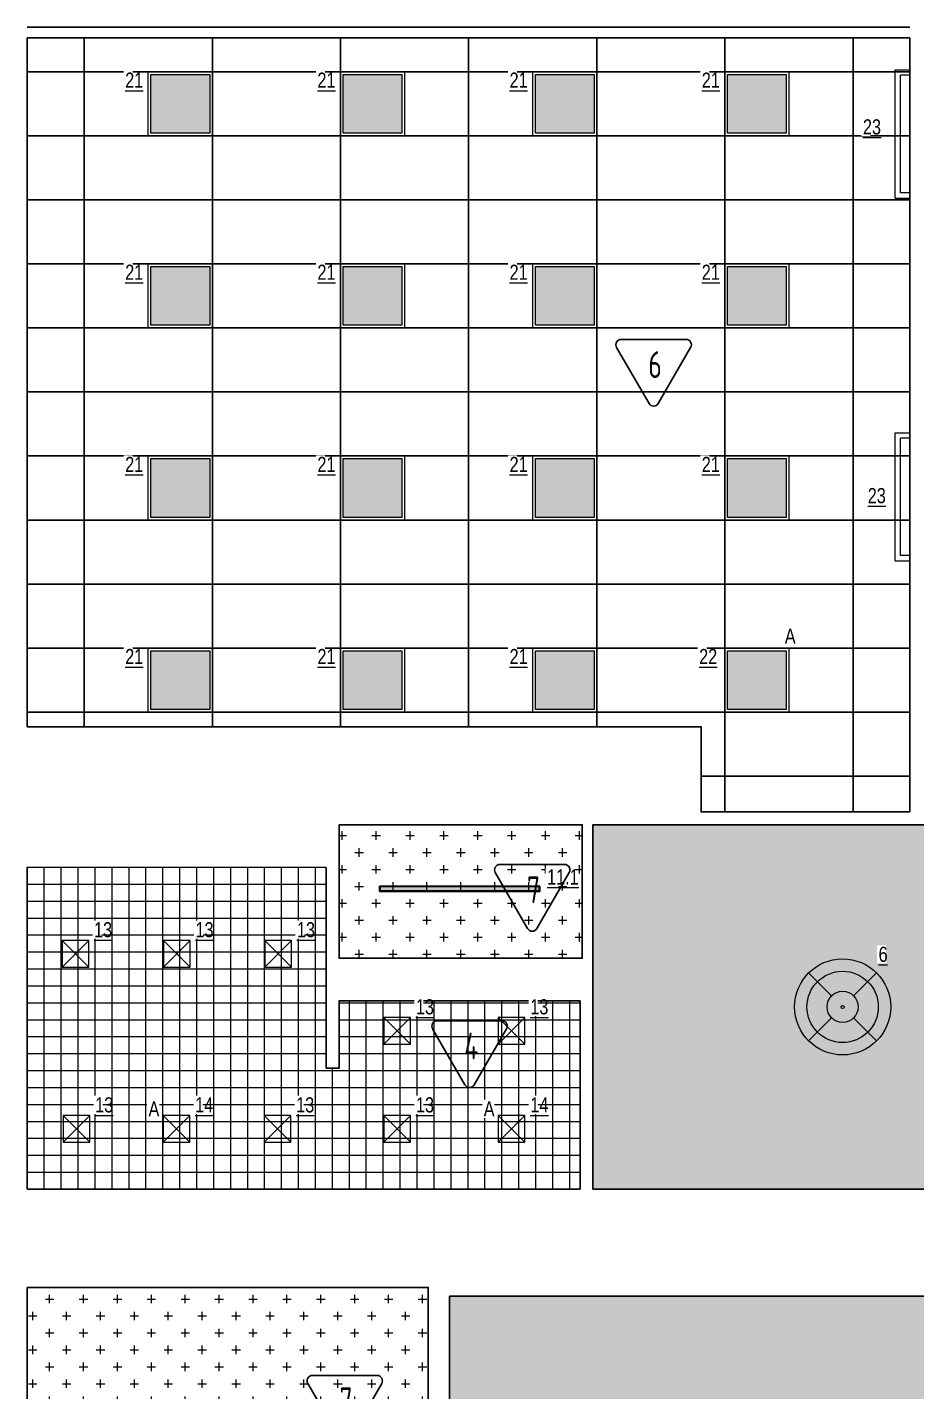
# Model space of a CAD drawing. Header units: millimetres. Extents: x -547274 to 397870, y -45599 to 141350.
# Drawn here: x -59701 to -51371, y 73268 to 86051 of the extents above; entities that cross this region are included whole.
import ezdxf

# ---------------------------------------------------------------- set-up
doc = ezdxf.new("R2010")
doc.units = ezdxf.units.MM
for name, color, linetype, lineweight in [('_ЭОМ_ОБЩ_Освещение_текст тип светильника', 172, 'Continuous', 50), ('_ЭОМ_светильник А', 1, 'Continuous', 35), ('_ЭОМ_светильник Р', 4, 'Continuous', 35), ('АР_Потолки_Штриховка', 252, 'Continuous', 0)]:
    doc.layers.add(name, color=color, linetype=linetype, lineweight=lineweight)
doc.layers.add('X-ref Light', color=250, linetype='Continuous')
doc.layers.add('Штриховка в сечении', color=7, linetype='Continuous')
doc.layers.add('АР_Потолок_Грильято_белый_50х50', color=7, linetype='Continuous', lineweight=5, true_color=0x8e00bd)
doc.layers.add('АР_Потолок_Покраска', color=7, linetype='Continuous', lineweight=5, true_color=0x007399)
doc.layers.get('X-ref Light').off()
doc.styles.add('ISOCPEUR', font='isocpeur.ttf', dxfattribs={"height": 799.9999999999999})
doc.styles.add('ГОСТ', font='cad.shx', dxfattribs={"width": 0.8})
pattern_1 = [(0, (0, 0), (158.75, 158.75), [79.375, -238.125]), (90, (39.6875, -39.6875), (-158.75, 158.75), [79.375, -238.125])]

# ---------------------------------------------------------------- blocks, each defined once
blk = doc.blocks.new('A$C4757d704')
at = {"true_color": 0xf8f6b0, "transparency": 33554687}
h = blk.add_hatch(color=51, dxfattribs=at)
h.dxf.hatch_style = 1
h.paths.add_polyline_path([(213.8624240825741, 686.4852035840837), (131.8888672508434, 768.4587604158228, 0.198841386224367), (0.1738138333512325, 450.347627666637, 0.1989833504630757), (132.0626810841545, 132.06268108414), (213.8624240825695, 213.8624240825578, -0.1989123673796465), (115.9790415045762, 450.1738138333185, -0.1989123673796514)])
edge = h.paths.add_edge_path()
edge.add_arc((450.1738138333512, 450.1738138333185), 334.194772328775, 135.0000000000014, 180)
edge.add_arc((450.1738138333512, 450.1738138333185), 334.194772328775, 180, 224.9999999999975)
edge.add_line((213.8624240825695, 213.8624240825578), (346.9345847065837, 346.9345847065766))
edge.add_ellipse((450.1738138333512, 450.1738138333185), major_axis=(-146.0023180000051, 0), ratio=0.9999999999999303, start_angle=315.0000000000051, end_angle=404.9999999999949, ccw=False)
edge.add_line((346.9345847065838, 553.4130429600605), (213.8624240825741, 686.4852035840837))
edge = h.paths.add_edge_path()
edge.add_line((213.8624240825741, 686.4852035840837), (346.9345847065837, 553.4130429600605))
edge.add_ellipse((450.1738138333512, 450.1738138333185), major_axis=(-146.0023180000051, 0), ratio=0.9999999999999303, start_angle=225.000000000002, end_angle=315.0000000000051, ccw=False)
edge.add_line((553.4130429601197, 553.4130429600615), (686.4852035841284, 686.4852035840837))
edge.add_arc((450.1738138333512, 450.1738138333185), 334.1947723287751, 44.99999999999855, 135.0000000000014)
h.paths.add_polyline_path([(131.8888672508434, 768.4587604158228), (213.8624240825741, 686.4852035840837, -0.4142135623731099), (686.4852035841284, 686.4852035840837), (768.4587604158592, 768.4587604158228, 0.4143735626423198)])
h.paths.add_polyline_path([(768.4587604158592, 768.4587604158228), (686.4852035841284, 686.4852035840837, -0.1989123673796514), (784.3685861621262, 450.1738138333185, -0.1989123673796514), (686.4852035841284, 213.8624240825533), (768.2849465825407, 132.0626810841327, 0.1989833504630816), (900.1738138333512, 450.347627666637, 0.198841386224367)])
edge = h.paths.add_edge_path()
edge.add_line((686.4852035841284, 686.4852035840837), (553.4130429601175, 553.4130429600593))
edge.add_ellipse((450.1738138333512, 450.1738138333185), major_axis=(-146.0023180000051, 0), ratio=0.9999999999999303, start_angle=495.000000000005, end_angle=585.000000000002, ccw=False)
edge.add_line((553.4130429601188, 346.9345847065764), (686.4852035841284, 213.8624240825533))
edge.add_arc((450.1738138333512, 450.1738138333185), 334.194772328775, 315.0000000000014, 360)
edge.add_arc((450.1738138333513, 450.1738138333185), 334.194772328775, 0, 44.99999999999856)
edge = h.paths.add_edge_path()
edge.add_ellipse((450.1738138333512, 450.1738138333185), major_axis=(-146.0023180000051, 0), ratio=0.9999999999999303, start_angle=404.9999999999949, end_angle=495.000000000005, ccw=False)
edge.add_line((346.9345847065837, 346.9345847065765), (213.8624240825695, 213.8624240825578))
edge.add_arc((450.1738138333512, 450.1738138333185), 334.194772328775, 224.9999999999975, 315.0000000000014)
edge.add_line((686.4852035841284, 213.8624240825533), (553.4130429601188, 346.9345847065764))
h.paths.add_polyline_path([(768.2849465825407, 132.0626810841327), (686.4852035841284, 213.8624240825533, -0.4142135623731155), (213.8624240825695, 213.8624240825578), (132.0626810841545, 132.06268108414, 0.4140535802038305)])
edge = h.paths.add_edge_path()
edge.add_ellipse((450.1738138333512, 450.1738138333185), major_axis=(-146.0023180000051, 0), ratio=0.9999999999999303, start_angle=495.000000000005, end_angle=585.0000000000019)
edge.add_ellipse((450.1738138333512, 450.1738138333185), major_axis=(-146.0023180000051, 0), ratio=0.9999999999999303, start_angle=225.000000000002, end_angle=315.0000000000051)
edge.add_ellipse((450.1738138333512, 450.1738138333185), major_axis=(-146.0023180000051, 0), ratio=0.9999999999999303, start_angle=315.0000000000051, end_angle=404.9999999999948)
edge.add_ellipse((450.1738138333512, 450.1738138333185), major_axis=(-146.0023180000051, 0), ratio=0.9999999999999303, start_angle=404.9999999999948, end_angle=495.000000000005)
edge = h.paths.add_edge_path(flags=0)
edge.add_ellipse((450.1738138333512, 450.1738138333185), major_axis=(-14.60023180000948, 0), ratio=0.999999999998702, start_angle=0, end_angle=360)
edge = h.paths.add_edge_path(flags=16)
edge.add_ellipse((450.1738138333512, 450.1738138333185), major_axis=(-14.60023180000948, 0), ratio=0.999999999998702, start_angle=0, end_angle=360)
at = {"layer": 'АР_Потолки_Штриховка', "color": 18, "ltscale": 100, "true_color": 0x000000}
for points in [[(131.8528573591811, 768.4947703074849), (346.9345847065761, 553.4130429600682)], [(768.4947703075213, 768.4947703074849), (553.4130429601264, 553.4130429600682)], [(346.9345847065761, 346.9345847065688), (131.8528573591811, 131.8528573591666)], [(553.4130429601264, 346.9345847065688), (768.4947703075213, 131.852857359152)]]:
    blk.add_lwpolyline(points, dxfattribs=at)
for centre, radius in [((450.1738138333512, 450.347627666637), 450), ((450.1738138333512, 450.1738138333185), 334.194772328775)]:
    blk.add_circle(centre, radius, dxfattribs=at)
for major_axis, ratio, start_param, end_param in [((-146.0023180000051, 0), 0.9999999999999303, 3.926990816987276, 10.21017612416686), ((-146.0023180000051, 0), 0.9999999999999303, 3.926990816987276, 10.21017612416686), ((-14.60023180000948, 0), 0.999999999998702, 3.926990816987891, 10.21017612416748)]:
    blk.add_ellipse((450.1738138333512, 450.1738138333185), major_axis=major_axis, ratio=ratio, start_param=start_param, end_param=end_param, dxfattribs=at)
blk = doc.blocks.new('Кососвет')
at = {"color": 0, "linetype": 'ByBlock', "lineweight": -2, "ltscale": 40}
for points in [[(-600, 26.38208023784682), (600, 26.38208023784682), (600, -111.2262301087801)], [(-600, 26.38208023784682), (-600, -111.2262301087801)], [(-600, -111.2262301087801), (-550, -111.2262301087801)], [(-550, -23.61791976216773), (550, -23.61791976216773)], [(-550, -111.2262301087801), (-550, -23.61791976216773)], [(600, -111.2262301087801), (550, -111.2262301087801), (550, -23.61791976216773)]]:
    blk.add_lwpolyline(points, dxfattribs=at)
blk = doc.blocks.new('RVE-SLIM-PRIME-595')
at = {"layer": 'Штриховка в сечении', "lineweight": 9, "ltscale": 1000, "true_color": 0xf8f6b0, "transparency": 33554636}
h = blk.add_hatch(color=51, dxfattribs=at)
h.dxf.hatch_style = 1
h.paths.add_polyline_path([(274.9999999999999, 275), (-275, 275), (-275, -274.9999999999999), (275, -274.9999999999999)])
at = {"color": 0, "linetype": 'ByBlock', "lineweight": -2, "ltscale": 40}
for points in [[(300, -300), (-300, -300), (-300, 300), (300, 300)], [(275, -275), (-275, -275), (-275, 275), (275, 275)]]:
    blk.add_lwpolyline(points, close=True, dxfattribs=at)
blk = doc.blocks.new('RVE-PLS5070-1500-P')
at = {"color": 0, "linetype": 'ByBlock', "lineweight": -2, "ltscale": 40}
for points in [[(750, -25), (-750, -25), (-750, 25), (750, 25)], [(745, -20), (-745, -20), (-745, 20), (745, 20)]]:
    blk.add_lwpolyline(points, close=True, dxfattribs=at)
blk = doc.blocks.new('светильник школа коридор')
at = {"color": 0, "linetype": 'ByBlock', "lineweight": -2}
for points in [[(-318.3209564741701, 318.3209564741665), (-103.2392291267752, 103.2392291267497)], [(318.3209564741701, 318.3209564741665), (103.2392291267752, 103.2392291267497)], [(-103.2392291267752, -103.2392291267497), (-318.3209564741701, -318.3209564741519)], [(103.2392291267752, -103.2392291267497), (318.3209564741701, -318.3209564741665)]]:
    blk.add_lwpolyline(points, dxfattribs=at)
blk.add_circle((0, 0), 334.194772328775, dxfattribs=at)
for major_axis, ratio, start_param, end_param in [((-450.1738138333509, 0), 0.999999999999928, 3.926990816987278, 10.21017612416686), ((-146.0023180000051, 0), 0.9999999999999303, 3.926990816987276, 10.21017612416686), ((-146.0023180000051, 0), 0.9999999999999303, 3.926990816987276, 10.21017612416686), ((-14.60023180000948, 0), 0.999999999998702, 3.926990816987891, 10.21017612416748)]:
    blk.add_ellipse((0, 0), major_axis=major_axis, ratio=ratio, start_param=start_param, end_param=end_param, dxfattribs=at)
blk = doc.blocks.new('40 НА 40 ГРИЛЬЯТО ДЛЯ 50')
at = {"color": 0, "linetype": 'ByBlock', "lineweight": -2, "ltscale": 100}
for points in [[(124.9999999999854, -125), (-125, -125), (-125, 125), (124.9999999999854, 125), (124.9999999999854, -125)], [(124.9999999999854, 125), (-125, -125)], [(-125, 125), (124.9999999999854, -125)]]:
    blk.add_lwpolyline(points, dxfattribs=at)

msp = doc.modelspace()

# ---------------------------------------------------------------- hatches: boundary and pattern name
at = {"layer": 'АР_Потолки_Штриховка', "ltscale": 100, "true_color": 0xf8f6b0}
h = msp.add_hatch(color=51, dxfattribs=at)
h.dxf.hatch_style = 1
h.paths.add_polyline_path([(-58542.39889248238, 85059.57546643369), (-57992.39889248238, 85059.57546643369), (-57992.39889248238, 85609.57546643369), (-58542.39889248238, 85609.57546643369)])
h = msp.add_hatch(color=51, dxfattribs=at)
h.dxf.hatch_style = 1
h.paths.add_polyline_path([(-56742.40125985142, 85059.57755003536), (-56192.40125985142, 85059.57755003536), (-56192.40125985142, 85609.57755003536), (-56742.40125985142, 85609.57755003536)])
h = msp.add_hatch(color=51, dxfattribs=at)
h.dxf.hatch_style = 1
h.paths.add_polyline_path([(-54942.39889248482, 85059.57963364253), (-54392.39889248482, 85059.57963364253), (-54392.39889248482, 85609.57963364253), (-54942.39889248482, 85609.57963364253)])
h = msp.add_hatch(color=51, dxfattribs=at)
h.dxf.hatch_style = 1
h.paths.add_polyline_path([(-53142.40125985387, 85059.5817172442), (-52592.40125985387, 85059.5817172442), (-52592.40125985387, 85609.5817172442), (-53142.40125985387, 85609.5817172442)])
h = msp.add_hatch(color=51, dxfattribs=at)
h.dxf.hatch_style = 1
h.paths.add_polyline_path([(-58542.39680889352, 83259.58891701761), (-57992.39680889352, 83259.58891701761), (-57992.39680889352, 83809.58891701761), (-58542.39680889352, 83809.58891701761)])
h = msp.add_hatch(color=51, dxfattribs=at)
h.dxf.hatch_style = 1
h.paths.add_polyline_path([(-56742.39917626257, 83259.59100061929), (-56192.39917626257, 83259.59100061929), (-56192.39917626257, 83809.59100061929), (-56742.39917626257, 83809.59100061929)])
h = msp.add_hatch(color=51, dxfattribs=at)
h.dxf.hatch_style = 1
h.paths.add_polyline_path([(-54942.39680889597, 83259.59308422645), (-54392.39680889597, 83259.59308422645), (-54392.39680889597, 83809.59308422645), (-54942.39680889597, 83809.59308422645)])
h = msp.add_hatch(color=51, dxfattribs=at)
h.dxf.hatch_style = 1
h.paths.add_polyline_path([(-53142.39917626501, 83259.59516782813), (-52592.39917626501, 83259.59516782813), (-52592.39917626501, 83809.59516782813), (-53142.39917626501, 83809.59516782813)])
h = msp.add_hatch(color=51, dxfattribs=at)
h.dxf.hatch_style = 1
h.paths.add_polyline_path([(-58542.37189268337, 81459.58891715386), (-57992.37189268337, 81459.58891715386), (-57992.37189268337, 82009.58891715386), (-58542.37189268337, 82009.58891715386)])
h = msp.add_hatch(color=51, dxfattribs=at)
h.dxf.hatch_style = 1
h.paths.add_polyline_path([(-56742.37426005241, 81459.59100075554), (-56192.37426005241, 81459.59100075554), (-56192.37426005241, 82009.59100075554), (-56742.37426005241, 82009.59100075554)])
h = msp.add_hatch(color=51, dxfattribs=at)
h.dxf.hatch_style = 1
h.paths.add_polyline_path([(-54942.37189268581, 81459.5930843627), (-54392.37189268581, 81459.5930843627), (-54392.37189268581, 82009.5930843627), (-54942.37189268581, 82009.5930843627)])
h = msp.add_hatch(color=51, dxfattribs=at)
h.dxf.hatch_style = 1
h.paths.add_polyline_path([(-53142.37426005486, 81459.59516796438), (-52592.37426005486, 81459.59516796438), (-52592.37426005486, 82009.59516796438), (-53142.37426005486, 82009.59516796438)])
h = msp.add_hatch(color=51, dxfattribs=at)
h.dxf.hatch_style = 1
h.paths.add_polyline_path([(-58542.3926416847, 79659.58891694764), (-57992.3926416847, 79659.58891694764), (-57992.3926416847, 80209.58891694764), (-58542.3926416847, 80209.58891694764)])
h = msp.add_hatch(color=51, dxfattribs=at)
h.dxf.hatch_style = 1
h.paths.add_polyline_path([(-56742.39500905374, 79659.59100054932), (-56192.39500905374, 79659.59100054932), (-56192.39500905374, 80209.59100054932), (-56742.39500905374, 80209.59100054932)])
h = msp.add_hatch(color=51, dxfattribs=at)
h.dxf.hatch_style = 1
h.paths.add_polyline_path([(-54942.39264168714, 79659.59308415648), (-54392.39264168714, 79659.59308415648), (-54392.39264168714, 80209.59308415648), (-54942.39264168714, 80209.59308415648)])
h = msp.add_hatch(color=51, dxfattribs=at)
h.dxf.hatch_style = 1
h.paths.add_polyline_path([(-53142.39500905618, 79659.59516775816), (-52592.39500905618, 79659.59516775816), (-52592.39500905618, 80209.59516775816), (-53142.39500905618, 80209.59516775816)])
h = msp.add_hatch(color=51, dxfattribs=at)
h.dxf.hatch_style = 1
h.paths.add_polyline_path([(-54906.84565938811, 78000.29286647774), (-56396.84565938811, 78000.29286647774), (-56396.84565938811, 77960.29286647774), (-54906.84565938811, 77960.29286647774)])
at = {"layer": 'АР_Потолок_Грильято_белый_50х50', "transparency": 33554559}
h = msp.add_hatch(dxfattribs=at)
h.set_pattern_fill('ANSI37', color=256, scale=50, angle=45)
h.set_pattern_definition([(90, (-59700.69748754395, 75165.68245835253), (-158.75, 0), []), (180, (-59700.69748754395, 75165.68245835253), (0, -158.75), [])])
h.paths.add_polyline_path([(-56900.37238776227, 78179.5908391447), (-59700.69748754398, 78181.47859973091), (-59700.69748754418, 75165.68245835253), (-54523.22009283837, 75165.68245835253), (-54523.22320546818, 76928.45651166937), (-56780.37550039208, 76928.45655150247), (-56780.37825848395, 76298.19947960094), (-56900.37825848395, 76298.19947960094)])
at = {"layer": 'АР_Потолок_Покраска'}
h = msp.add_hatch(dxfattribs=at)
h.set_pattern_fill('CROSS', color=256, scale=25)
h.set_pattern_definition([(0, (-315712.2076710417, 64349.87301355062), (158.75, 158.75), [79.375, -238.125]), (90, (-315672.5201710417, 64310.18551355062), (-158.75, 158.75), [79.375, -238.125])])
h.paths.add_polyline_path([(-56780.37238528184, 78578.44087577173), (-54503.28801971072, 78580.32861536863), (-54503.3329645592, 77328.7115911885), (-56780.37259852429, 77328.7115911885)])
h = msp.add_hatch(dxfattribs=at)
h.set_pattern_fill('CROSS', color=256, scale=25)
h.set_pattern_definition(pattern_1)
h.paths.add_polyline_path([(-30798.10795201373, 78580.33665931817), (-30798.42277638719, 75165.69050230285), (-54402.97219870111, 75165.69050230221), (-54403.28702307458, 78580.33665931835)])
h = msp.add_hatch(dxfattribs=at)
h.set_pattern_fill('CROSS', color=256, scale=25)
h.set_pattern_definition(pattern_1)
h.paths.add_polyline_path([(-55745.6974875669, 74164.4733778488), (-50960.69748754417, 74164.4733778488), (-50960.69748754418, 74865.69050230224), (-34180.69748754415, 74865.69050230224), (-34178.97265100238, 74164.53289676926), (-29328.97265100244, 74164.5328967972), (-29330.69748754418, 71195.69050241038), (-55745.69748752139, 71195.6905021941)])
h = msp.add_hatch(dxfattribs=at)
h.set_pattern_fill('CROSS', color=256, scale=25)
h.set_pattern_definition(pattern_1)
h.paths.add_polyline_path([(-59700.69748754398, 74244.47337788783), (-55945.69748754398, 74244.47337788783), (-55945.69748754409, 71195.69323684095), (-59700.69748754386, 71195.693236841)])

# ---------------------------------------------------------------- linework, layer by layer
for points in [[(-59700.66472045058, 86050.76178307927), (-51435.69636254836, 86050.68245836004)], [(-59167.40224389874, 85950.68245835586), (-59167.39477508434, 79498.4663683365)], [(-57967.40224389795, 85950.68245835586), (-57967.39477508354, 79498.46636833652)], [(-56767.40224389716, 85950.68245835586), (-56767.39477508274, 79498.46636833654)], [(-55567.40224389637, 85950.68245835586), (-55567.39477508196, 79498.46636833655)], [(-54367.40224389557, 85950.68245835586), (-54367.39477508116, 79498.46636833657)], [(-53167.40224389478, 85950.68245835586), (-53167.39385118974, 78700.328711165)], [(-51967.40224389399, 85950.68245835586), (-51967.39385118894, 78700.32871117747)], [(-59700.66720885261, 85634.54421855738), (-51435.69748754406, 85634.60620560047)], [(-59700.67326465185, 85034.54421849508), (-51435.69748754406, 85034.60620558361)], [(-59700.67932045108, 84434.5442184328), (-51435.69748754406, 84434.60620556674)], [(-59700.68537625032, 83834.54421837052), (-51435.69748754406, 83834.60620554986)], [(-59700.69143204956, 83234.54421830823), (-51435.69748754406, 83234.606205533)], [(-59700.69748784879, 82634.54421824592), (-51435.69748754406, 82634.60620551613)], [(-59700.70354364803, 82034.54421818364), (-51435.69748754405, 82034.60620549925)], [(-59700.70959944726, 81434.54421812136), (-51435.69748754406, 81434.60620548239)], [(-59700.71565524649, 80834.54421805908), (-51435.69748754406, 80834.60620546552)], [(-59700.72171104573, 80234.54421799678), (-51435.69748754406, 80234.60620544865)], [(-59700.72776684497, 79634.54421792473), (-51435.69748754406, 79634.60620562822)], [(-53391.15689812883, 79034.59153967135), (-51435.69748754406, 79034.60620561136)]]:
    msp.add_lwpolyline(points)
for points in [[(-59700.66326109486, 85950.68245835586), (-51435.69748754406, 85950.68245835586), (-51435.69748754406, 78700.32861537179), (-53391.15689812883, 78700.32861535171), (-53391.15689812883, 79498.46636833658), (-59700.73171399321, 79498.46636833649)], [(-56780.37238528184, 78578.44087577173), (-54503.28801971072, 78580.32861536863), (-54503.3329645592, 77328.7115911885), (-56780.37259852429, 77328.7115911885)], [(-30798.10795201373, 78580.33665931817), (-30798.42277638719, 75165.69050230285), (-54402.97219870111, 75165.69050230221), (-54403.28702307458, 78580.33665931835)], [(-56900.37238776227, 78179.5908391447), (-59700.69748754398, 78181.47859973091), (-59700.69748754418, 75165.68245835253), (-54523.22009283837, 75165.68245835253), (-54523.22320546818, 76928.45651166937), (-56780.37550039208, 76928.45655150247), (-56780.37825848395, 76298.19947960094), (-56900.37825848395, 76298.19947960094)], [(-55745.6974875669, 74164.4733778488), (-50960.69748754417, 74164.4733778488), (-50960.69748754418, 74865.69050230224), (-34180.69748754415, 74865.69050230224), (-34178.97265100238, 74164.53289676926), (-29328.97265100244, 74164.5328967972), (-29330.69748754418, 71195.69050241038), (-55745.69748752139, 71195.6905021941)], [(-59700.69748754398, 74244.47337788783), (-55945.69748754398, 74244.47337788783), (-55945.69748754409, 71195.69323684095), (-59700.69748754386, 71195.693236841)]]:
    msp.add_lwpolyline(points, close=True)
for points in [[(-54137.86383708239, 83127.11362177544), (-53531.64589635305, 83127.1136217752, -0.5773494962845065), (-53488.34464723615, 83052.11385907957), (-53791.45353175268, 82527.1138708714, -0.5773541042744643), (-53878.05635976417, 82527.1138708714), (-54181.16502172789, 83052.11347360807, -0.5773491286020777), (-54137.86383708239, 83127.11362177544, -1.710881644036777e-06)], [(-55274.35232335917, 78207.42586149587), (-54668.13438262983, 78207.42586149563, -0.5773494962845065), (-54624.83313351293, 78132.4260988), (-54927.94201802945, 77607.42611059181, -0.5773541042744643), (-55014.54484604095, 77607.42611059181), (-55317.65350800467, 78132.4257133285, -0.5773491286020777), (-55274.35232335917, 78207.42586149587, -1.710881644036777e-06)], [(-55861.71299163709, 76743.84077217252), (-55255.49505090775, 76743.84077217229, -0.5773494962845065), (-55212.19380179085, 76668.84100947666), (-55515.30268630738, 76143.84102126848, -0.5773541042744643), (-55601.90551431887, 76143.84102126848), (-55905.0141762826, 76668.84062400516, -0.5773491286020777), (-55861.71299163709, 76743.84077217252, -1.710881644036777e-06)], [(-57030.47336556186, 73420.17287328052), (-56424.25542483252, 73420.17287328029, -0.5773494962845065), (-56380.95417571563, 73345.17311058466), (-56684.06306023215, 72820.17312237647, -0.5773541042744643), (-56770.66588824365, 72820.17312237647), (-57073.77455020737, 73345.17272511315, -0.5773491286020777), (-57030.47336556186, 73420.17287328052, -1.710881644036777e-06)]]:
    msp.add_lwpolyline(points, format="xyb")
at = {"layer": 'АР_Потолки_Штриховка', "color": 18, "ltscale": 100, "true_color": 0x000000}
for points in [[(-57967.39889248238, 85034.57546643369), (-58567.39889248238, 85034.57546643369), (-58567.39889248238, 85634.57546643369), (-57967.39889248238, 85634.57546643369)], [(-57992.39889248238, 85059.57546643369), (-58542.39889248238, 85059.57546643369), (-58542.39889248238, 85609.57546643369), (-57992.39889248238, 85609.57546643369)], [(-56167.40125985142, 85034.57755003536), (-56767.40125985142, 85034.57755003536), (-56767.40125985142, 85634.57755003536), (-56167.40125985142, 85634.57755003536)], [(-56192.40125985142, 85059.57755003536), (-56742.40125985142, 85059.57755003536), (-56742.40125985142, 85609.57755003536), (-56192.40125985142, 85609.57755003536)], [(-54367.39889248482, 85034.57963364253), (-54967.39889248482, 85034.57963364253), (-54967.39889248482, 85634.57963364253), (-54367.39889248482, 85634.57963364253)], [(-54392.39889248482, 85059.57963364253), (-54942.39889248482, 85059.57963364253), (-54942.39889248482, 85609.57963364253), (-54392.39889248482, 85609.57963364253)], [(-52567.40125985387, 85034.5817172442), (-53167.40125985387, 85034.5817172442), (-53167.40125985387, 85634.5817172442), (-52567.40125985387, 85634.5817172442)], [(-52592.40125985387, 85059.5817172442), (-53142.40125985387, 85059.5817172442), (-53142.40125985387, 85609.5817172442), (-52592.40125985387, 85609.5817172442)], [(-57967.39680889352, 83234.58891701761), (-58567.39680889352, 83234.58891701761), (-58567.39680889352, 83834.58891701761), (-57967.39680889352, 83834.58891701761)], [(-57992.39680889352, 83259.58891701761), (-58542.39680889352, 83259.58891701761), (-58542.39680889352, 83809.58891701761), (-57992.39680889352, 83809.58891701761)], [(-56167.39917626257, 83234.59100061929), (-56767.39917626257, 83234.59100061929), (-56767.39917626257, 83834.59100061929), (-56167.39917626257, 83834.59100061929)], [(-56192.39917626257, 83259.59100061929), (-56742.39917626257, 83259.59100061929), (-56742.39917626257, 83809.59100061929), (-56192.39917626257, 83809.59100061929)], [(-54367.39680889597, 83234.59308422645), (-54967.39680889597, 83234.59308422645), (-54967.39680889597, 83834.59308422645), (-54367.39680889597, 83834.59308422645)], [(-54392.39680889597, 83259.59308422645), (-54942.39680889597, 83259.59308422645), (-54942.39680889597, 83809.59308422645), (-54392.39680889597, 83809.59308422645)], [(-52567.39917626501, 83234.59516782813), (-53167.39917626501, 83234.59516782813), (-53167.39917626501, 83834.59516782813), (-52567.39917626501, 83834.59516782813)], [(-52592.39917626501, 83259.59516782813), (-53142.39917626501, 83259.59516782813), (-53142.39917626501, 83809.59516782813), (-52592.39917626501, 83809.59516782813)], [(-57967.37189268337, 81434.58891715386), (-58567.37189268337, 81434.58891715386), (-58567.37189268337, 82034.58891715386), (-57967.37189268337, 82034.58891715386)], [(-57992.37189268337, 81459.58891715386), (-58542.37189268337, 81459.58891715386), (-58542.37189268337, 82009.58891715386), (-57992.37189268337, 82009.58891715386)], [(-56167.37426005241, 81434.59100075554), (-56767.37426005241, 81434.59100075554), (-56767.37426005241, 82034.59100075554), (-56167.37426005241, 82034.59100075554)], [(-56192.37426005241, 81459.59100075554), (-56742.37426005241, 81459.59100075554), (-56742.37426005241, 82009.59100075554), (-56192.37426005241, 82009.59100075554)], [(-54367.37189268581, 81434.5930843627), (-54967.37189268581, 81434.5930843627), (-54967.37189268581, 82034.5930843627), (-54367.37189268581, 82034.5930843627)], [(-54392.37189268581, 81459.5930843627), (-54942.37189268581, 81459.5930843627), (-54942.37189268581, 82009.5930843627), (-54392.37189268581, 82009.5930843627)], [(-52567.37426005486, 81434.59516796438), (-53167.37426005486, 81434.59516796438), (-53167.37426005486, 82034.59516796438), (-52567.37426005486, 82034.59516796438)], [(-52592.37426005486, 81459.59516796438), (-53142.37426005486, 81459.59516796438), (-53142.37426005486, 82009.59516796438), (-52592.37426005486, 82009.59516796438)], [(-57967.3926416847, 79634.58891694764), (-58567.3926416847, 79634.58891694764), (-58567.3926416847, 80234.58891694764), (-57967.3926416847, 80234.58891694764)], [(-57992.3926416847, 79659.58891694764), (-58542.3926416847, 79659.58891694764), (-58542.3926416847, 80209.58891694764), (-57992.3926416847, 80209.58891694764)], [(-56167.39500905374, 79634.59100054932), (-56767.39500905374, 79634.59100054932), (-56767.39500905374, 80234.59100054932), (-56167.39500905374, 80234.59100054932)], [(-56192.39500905374, 79659.59100054932), (-56742.39500905374, 79659.59100054932), (-56742.39500905374, 80209.59100054932), (-56192.39500905374, 80209.59100054932)], [(-54367.39264168714, 79634.59308415648), (-54967.39264168714, 79634.59308415648), (-54967.39264168714, 80234.59308415648), (-54367.39264168714, 80234.59308415648)], [(-54392.39264168714, 79659.59308415648), (-54942.39264168714, 79659.59308415648), (-54942.39264168714, 80209.59308415648), (-54392.39264168714, 80209.59308415648)], [(-52567.39500905618, 79634.59516775816), (-53167.39500905618, 79634.59516775816), (-53167.39500905618, 80234.59516775816), (-52567.39500905618, 80234.59516775816)], [(-52592.39500905618, 79659.59516775816), (-53142.39500905618, 79659.59516775816), (-53142.39500905618, 80209.59516775816), (-52592.39500905618, 80209.59516775816)], [(-54901.84565938811, 78005.29286647774), (-56401.84565938811, 78005.29286647774), (-56401.84565938811, 77955.29286647774), (-54901.84565938811, 77955.29286647774)], [(-54906.84565938811, 78000.29286647774), (-56396.84565938811, 78000.29286647774), (-56396.84565938811, 77960.29286647774), (-54906.84565938811, 77960.29286647774)]]:
    msp.add_lwpolyline(points, close=True, dxfattribs=at)
at = {"layer": 'АР_Потолки_Штриховка', "color": 18, "lineweight": 18, "ltscale": 100, "true_color": 0x000000}
for points in [[(-57967.39889248235, 85034.57546643369), (-58567.39889248235, 85034.57546643369), (-58567.39889248235, 85634.57546643369), (-57967.39889248235, 85634.57546643369)], [(-57992.39889248235, 85059.57546643369), (-58542.39889248235, 85059.57546643369), (-58542.39889248235, 85609.57546643369), (-57992.39889248235, 85609.57546643369)], [(-56167.40125985148, 85034.5775500354), (-56767.40125985148, 85034.5775500354), (-56767.40125985148, 85634.5775500354), (-56167.40125985148, 85634.5775500354)], [(-56192.40125985148, 85059.5775500354), (-56742.40125985148, 85059.5775500354), (-56742.40125985148, 85609.5775500354), (-56192.40125985148, 85609.5775500354)], [(-54367.39889248491, 85034.57963364254), (-54967.39889248491, 85034.57963364254), (-54967.39889248491, 85634.57963364254), (-54367.39889248491, 85634.57963364254)], [(-54392.39889248491, 85059.57963364254), (-54942.39889248491, 85059.57963364254), (-54942.39889248491, 85609.57963364254), (-54392.39889248491, 85609.57963364254)], [(-52567.40125985404, 85034.58171724426), (-53167.40125985404, 85034.58171724426), (-53167.40125985404, 85634.58171724426), (-52567.40125985404, 85634.58171724426)], [(-52592.40125985404, 85059.58171724426), (-53142.40125985404, 85059.58171724426), (-53142.40125985404, 85609.58171724426), (-52592.40125985404, 85609.58171724426)], [(-57967.39680889349, 83234.58891701765), (-58567.39680889349, 83234.58891701765), (-58567.39680889349, 83834.58891701765), (-57967.39680889349, 83834.58891701765)], [(-57992.39680889349, 83259.58891701765), (-58542.39680889349, 83259.58891701765), (-58542.39680889349, 83809.58891701765), (-57992.39680889349, 83809.58891701765)], [(-56167.39917626262, 83234.59100061932), (-56767.39917626262, 83234.59100061932), (-56767.39917626262, 83834.59100061932), (-56167.39917626262, 83834.59100061932)], [(-56192.39917626262, 83259.59100061932), (-56742.39917626262, 83259.59100061932), (-56742.39917626262, 83809.59100061932), (-56192.39917626262, 83809.59100061932)], [(-54367.39680889605, 83234.59308422651), (-54967.39680889605, 83234.59308422651), (-54967.39680889605, 83834.59308422651), (-54367.39680889605, 83834.59308422651)], [(-54392.39680889605, 83259.59308422651), (-54942.39680889605, 83259.59308422651), (-54942.39680889605, 83809.59308422651), (-54392.39680889605, 83809.59308422651)], [(-52567.39917626519, 83234.59516782817), (-53167.39917626519, 83234.59516782817), (-53167.39917626519, 83834.59516782817), (-52567.39917626519, 83834.59516782817)], [(-52592.39917626519, 83259.59516782817), (-53142.39917626519, 83259.59516782817), (-53142.39917626519, 83809.59516782817), (-52592.39917626519, 83809.59516782817)], [(-57967.37189268351, 81434.58891715392), (-58567.37189268351, 81434.58891715392), (-58567.37189268351, 82034.58891715392), (-57967.37189268351, 82034.58891715392)], [(-57992.37189268351, 81459.58891715392), (-58542.37189268351, 81459.58891715392), (-58542.37189268351, 82009.58891715392), (-57992.37189268351, 82009.58891715392)], [(-56167.37426005241, 81434.59100075558), (-56767.37426005241, 81434.59100075558), (-56767.37426005241, 82034.59100075558), (-56167.37426005241, 82034.59100075558)], [(-56192.37426005241, 81459.59100075558), (-56742.37426005241, 81459.59100075558), (-56742.37426005241, 82009.59100075558), (-56192.37426005241, 82009.59100075558)], [(-54367.37189268584, 81434.59308436271), (-54967.37189268584, 81434.59308436271), (-54967.37189268584, 82034.59308436271), (-54367.37189268584, 82034.59308436271)], [(-54392.37189268584, 81459.59308436271), (-54942.37189268584, 81459.59308436271), (-54942.37189268584, 82009.59308436271), (-54392.37189268584, 82009.59308436271)], [(-52567.37426005497, 81434.59516796438), (-53167.37426005497, 81434.59516796438), (-53167.37426005497, 82034.59516796438), (-52567.37426005497, 82034.59516796438)], [(-52592.37426005497, 81459.59516796438), (-53142.37426005497, 81459.59516796438), (-53142.37426005497, 82009.59516796438), (-52592.37426005497, 82009.59516796438)], [(-57967.39264168481, 79634.58891694769), (-58567.39264168481, 79634.58891694769), (-58567.39264168481, 80234.58891694769), (-57967.39264168481, 80234.58891694769)], [(-57992.39264168481, 79659.58891694769), (-58542.39264168481, 79659.58891694769), (-58542.39264168481, 80209.58891694769), (-57992.39264168481, 80209.58891694769)], [(-56167.39500905394, 79634.59100054935), (-56767.39500905394, 79634.59100054935), (-56767.39500905394, 80234.59100054935), (-56167.39500905394, 80234.59100054935)], [(-56192.39500905394, 79659.59100054935), (-56742.39500905394, 79659.59100054935), (-56742.39500905394, 80209.59100054935), (-56192.39500905394, 80209.59100054935)], [(-54367.39264168714, 79634.59308415654), (-54967.39264168714, 79634.59308415654), (-54967.39264168714, 80234.59308415654), (-54367.39264168714, 80234.59308415654)], [(-54392.39264168714, 79659.59308415654), (-54942.39264168714, 79659.59308415654), (-54942.39264168714, 80209.59308415654), (-54392.39264168714, 80209.59308415654)], [(-52567.39500905627, 79634.5951677582), (-53167.39500905627, 79634.5951677582), (-53167.39500905627, 80234.5951677582), (-52567.39500905627, 80234.5951677582)], [(-52592.39500905627, 79659.5951677582), (-53142.39500905627, 79659.5951677582), (-53142.39500905627, 80209.5951677582), (-52592.39500905627, 80209.5951677582)], [(-54901.8456593883, 78005.29286647777), (-56401.8456593883, 78005.29286647777), (-56401.8456593883, 77955.29286647777), (-54901.8456593883, 77955.29286647777)], [(-54906.8456593883, 78000.29286647777), (-56396.8456593883, 78000.29286647777), (-56396.8456593883, 77960.29286647777), (-54906.8456593883, 77960.29286647777)]]:
    msp.add_lwpolyline(points, close=True, dxfattribs=at)

# ---------------------------------------------------------------- block references
at = {"layer": '_ЭОМ_светильник А', "color": 18, "lineweight": 18, "ltscale": 100, "true_color": 0x000000}
msp.add_blockref('RVE-SLIM-PRIME-595', (-52867.39500905627, 79934.5951677582), dxfattribs=at)
at = {"layer": '_ЭОМ_светильник А', "color": 18, "lineweight": 18, "ltscale": 100, "true_color": 0x000000, "xscale": -1}
for p in [(-58304.37834179286, 75730.68245835253), (-55165.14428992874, 75730.68245835253)]:
    msp.add_blockref('40 НА 40 ГРИЛЬЯТО ДЛЯ 50', p, dxfattribs=at)
at = {"layer": '_ЭОМ_светильник Р', "color": 18, "lineweight": 18, "ltscale": 100, "true_color": 0x000000, "rotation": 89.99999999999999}
for p in [(-51546.92371765299, 85050.68245835256), (-51546.92371765299, 81650.68245835253)]:
    msp.add_blockref('Кососвет', p, dxfattribs=at)
at = {"layer": '_ЭОМ_светильник Р', "color": 18, "lineweight": 18, "ltscale": 100, "true_color": 0x000000}
for name, p in [('RVE-SLIM-PRIME-595', (-58267.39889248235, 85334.56096581681)), ('RVE-SLIM-PRIME-595', (-56467.40125985137, 85334.56304941853)), ('RVE-SLIM-PRIME-595', (-54667.39889248479, 85334.56513302567)), ('RVE-SLIM-PRIME-595', (-52867.40125985381, 85334.56721662739)), ('RVE-SLIM-PRIME-595', (-58267.39680889349, 83534.57441640078)), ('RVE-SLIM-PRIME-595', (-56467.39917626251, 83534.57650000244)), ('RVE-SLIM-PRIME-595', (-54667.39680889594, 83534.57858360963)), ('RVE-SLIM-PRIME-595', (-52867.39917626495, 83534.5806672113)), ('RVE-SLIM-PRIME-595', (-58267.37189268328, 81734.57441653704)), ('RVE-SLIM-PRIME-595', (-56467.37426005241, 81734.5765001387)), ('RVE-SLIM-PRIME-595', (-52867.37426005486, 81734.5806673475)), ('RVE-SLIM-PRIME-595', (-58267.3926416847, 79934.57441633081)), ('RVE-SLIM-PRIME-595', (-56467.39500905371, 79934.57649993247)), ('RVE-SLIM-PRIME-595', (-54667.39264168714, 79934.57858353967)), ('светильник школа коридор', (-52064.69748758026, 76873.0095588326))]:
    msp.add_blockref(name, p, dxfattribs=at)
at = {"layer": '_ЭОМ_светильник Р', "color": 18, "lineweight": 18, "ltscale": 100, "true_color": 0x000000, "xscale": -1}
for p in [(-59250.69764273248, 77371.64193725717), (-58300.69764273272, 77371.64193725717), (-57350.3784136724, 77371.64193725729), (-56235.83681354743, 76649.69875164912), (-55165.14428992874, 76649.69875164912), (-59241.03110975285, 75730.68245835253), (-57358.03338734411, 75730.68245835253), (-56235.83681354743, 75730.68245835253)]:
    msp.add_blockref('40 НА 40 ГРИЛЬЯТО ДЛЯ 50', p, dxfattribs=at)
at = {"layer": 'X-ref Light', "linetype": 'ByBlock', "ltscale": 40}
msp.add_blockref('A$C4757d704', (-52514.87130141343, 76422.83574499922), dxfattribs=at)
at = {"layer": 'X-ref Light', "color": 18, "linetype": 'ByBlock', "lineweight": 18, "ltscale": 40, "true_color": 0x000000}
msp.add_blockref('A$C4757d704', (-52514.87130141359, 76422.83574499926), dxfattribs=at)

# ---------------------------------------------------------------- texts
at = {"char_height": 250, "width": 294.3337657886732, "attachment_point": 1, "style": 'ISOCPEUR'}
for s, insert in [('{\\W0.7;6}', (-53884.17159895475, 83015.03158625629)), ('{\\W0.7;7}', (-55020.66008523153, 78095.34382597673)), ('{\\W0.7;4}', (-55608.02075350945, 76631.75873665337)), ('{\\W0.7;7}', (-56776.78112743422, 73308.09083776138))]:
    msp.add_mtext(s, dxfattribs=dict(at, insert=insert))

# ---------------------------------------------------------------- next in the draw order: texts
at = {"layer": '_ЭОМ_ОБЩ_Освещение_текст тип светильника', "color": 18, "lineweight": 18, "ltscale": 40, "true_color": 0x000000, "char_height": 142.1875, "width": 55.871829552576, "attachment_point": 1, "style": 'ГОСТ', "bg_fill": 3, "box_fill_scale": 1.1, "bg_fill_color": 256, "bg_fill_transparency": 0}
for s, insert in [('{\\L21}', (-58783.78140458303, 85626.98230060676)), ('{\\L21}', (-56983.78377195205, 85626.98438420848)), ('{\\L21}', (-55183.78140458548, 85626.98646781562)), ('{\\L21}', (-53383.78377195449, 85626.98855141734)), ('{\\L23}', (-51874.50038890164, 85188.8882290941)), ('{\\L21}', (-58783.77932099417, 83826.99575119073)), ('{\\L21}', (-56983.78168836319, 83826.99783479239)), ('{\\L21}', (-55183.77932099662, 83826.99991839958)), ('{\\L21}', (-53383.78168836563, 83827.00200200125)), ('{\\L21}', (-58783.75440478396, 82026.99575132699)), ('{\\L21}', (-56983.75677215309, 82026.99783492865)), ('{\\L21}', (-55183.75440478652, 82026.99991853579)), ('{\\L21}', (-53383.75677215554, 82027.00200213745)), ('{\\L23}', (-51829.70707172524, 81734.21363905782)), ('{\\L21}', (-58783.77515378538, 80226.99575112076)), ('{\\L21}', (-56983.77752115439, 80226.99783472242)), ('{\\L21}', (-55183.77515378782, 80226.99991832962)), ('{\\L22}', (-53408.58482185264, 80227.01650254815)), ('{\\L11.1}', (-54832.84373450106, 78161.94573209647)), ('{\\L13}', (-59075.50384729345, 77667.52789889721)), ('{\\L13}', (-58125.50384729369, 77667.52789889721)), ('{\\L13}', (-57175.18461823337, 77667.52789889733)), ('{\\L6}', (-51728.04103687395, 77437.19911110334)), ('{\\L13}', (-56060.6430181084, 76945.58471328916)), ('{\\L13}', (-54989.95049448971, 76945.58471328916)), ('{\\L13}', (-59065.83731431382, 76026.56841999257)), ('{\\L14}', (-58129.18454635383, 76026.56841999257)), ('{\\L13}', (-57182.83959190508, 76026.56841999257)), ('{\\L13}', (-56060.6430181084, 76026.56841999257)), ('{\\L14}', (-54989.95049448971, 76026.56841999257))]:
    msp.add_mtext(s, dxfattribs=dict(at, insert=insert))
at = {"layer": '_ЭОМ_светильник А', "color": 18, "lineweight": 18, "ltscale": 100, "true_color": 0x000000, "char_height": 142.1875, "width": 86.04374658316377, "attachment_point": 1, "style": 'ГОСТ', "bg_fill": 3, "box_fill_scale": 1.1, "bg_fill_color": 256, "bg_fill_transparency": 0}
for insert in [(-52606.38611339587, 80418.01731934413), (-58565.24371283014, 75989.3090971761), (-55426.00966096601, 75989.3090971761)]:
    msp.add_mtext('А', dxfattribs=dict(at, insert=insert))

# ---------------------------------------------------------------- next in the draw order: block references
at = {"layer": '_ЭОМ_светильник Р', "color": 18, "lineweight": 18, "ltscale": 100, "true_color": 0x000000}
msp.add_blockref('RVE-SLIM-PRIME-595', (-54667.37189268567, 81734.57858374584), dxfattribs=at)
at = {"layer": '_ЭОМ_светильник Р', "color": 18, "lineweight": 18, "ltscale": 100, "true_color": 0x000000, "rotation": 180}
msp.add_blockref('RVE-PLS5070-1500-P', (-55651.8456593883, 77980.29286647777), dxfattribs=at)

# ---------------------------------------------------------------- next in the draw order: texts
at = {"layer": '_ЭОМ_ОБЩ_Освещение_текст тип светильника', "color": 18, "lineweight": 18, "ltscale": 40, "true_color": 0x000000, "insert": (-55183.75440478635, 82026.99991853579), "char_height": 142.1875, "width": 55.871829552576, "attachment_point": 1, "style": 'ГОСТ', "bg_fill": 3, "box_fill_scale": 1.1, "bg_fill_color": 256, "bg_fill_transparency": 0}
msp.add_mtext('{\\L21}', dxfattribs=at)

doc.saveas('drawing.dxf')
